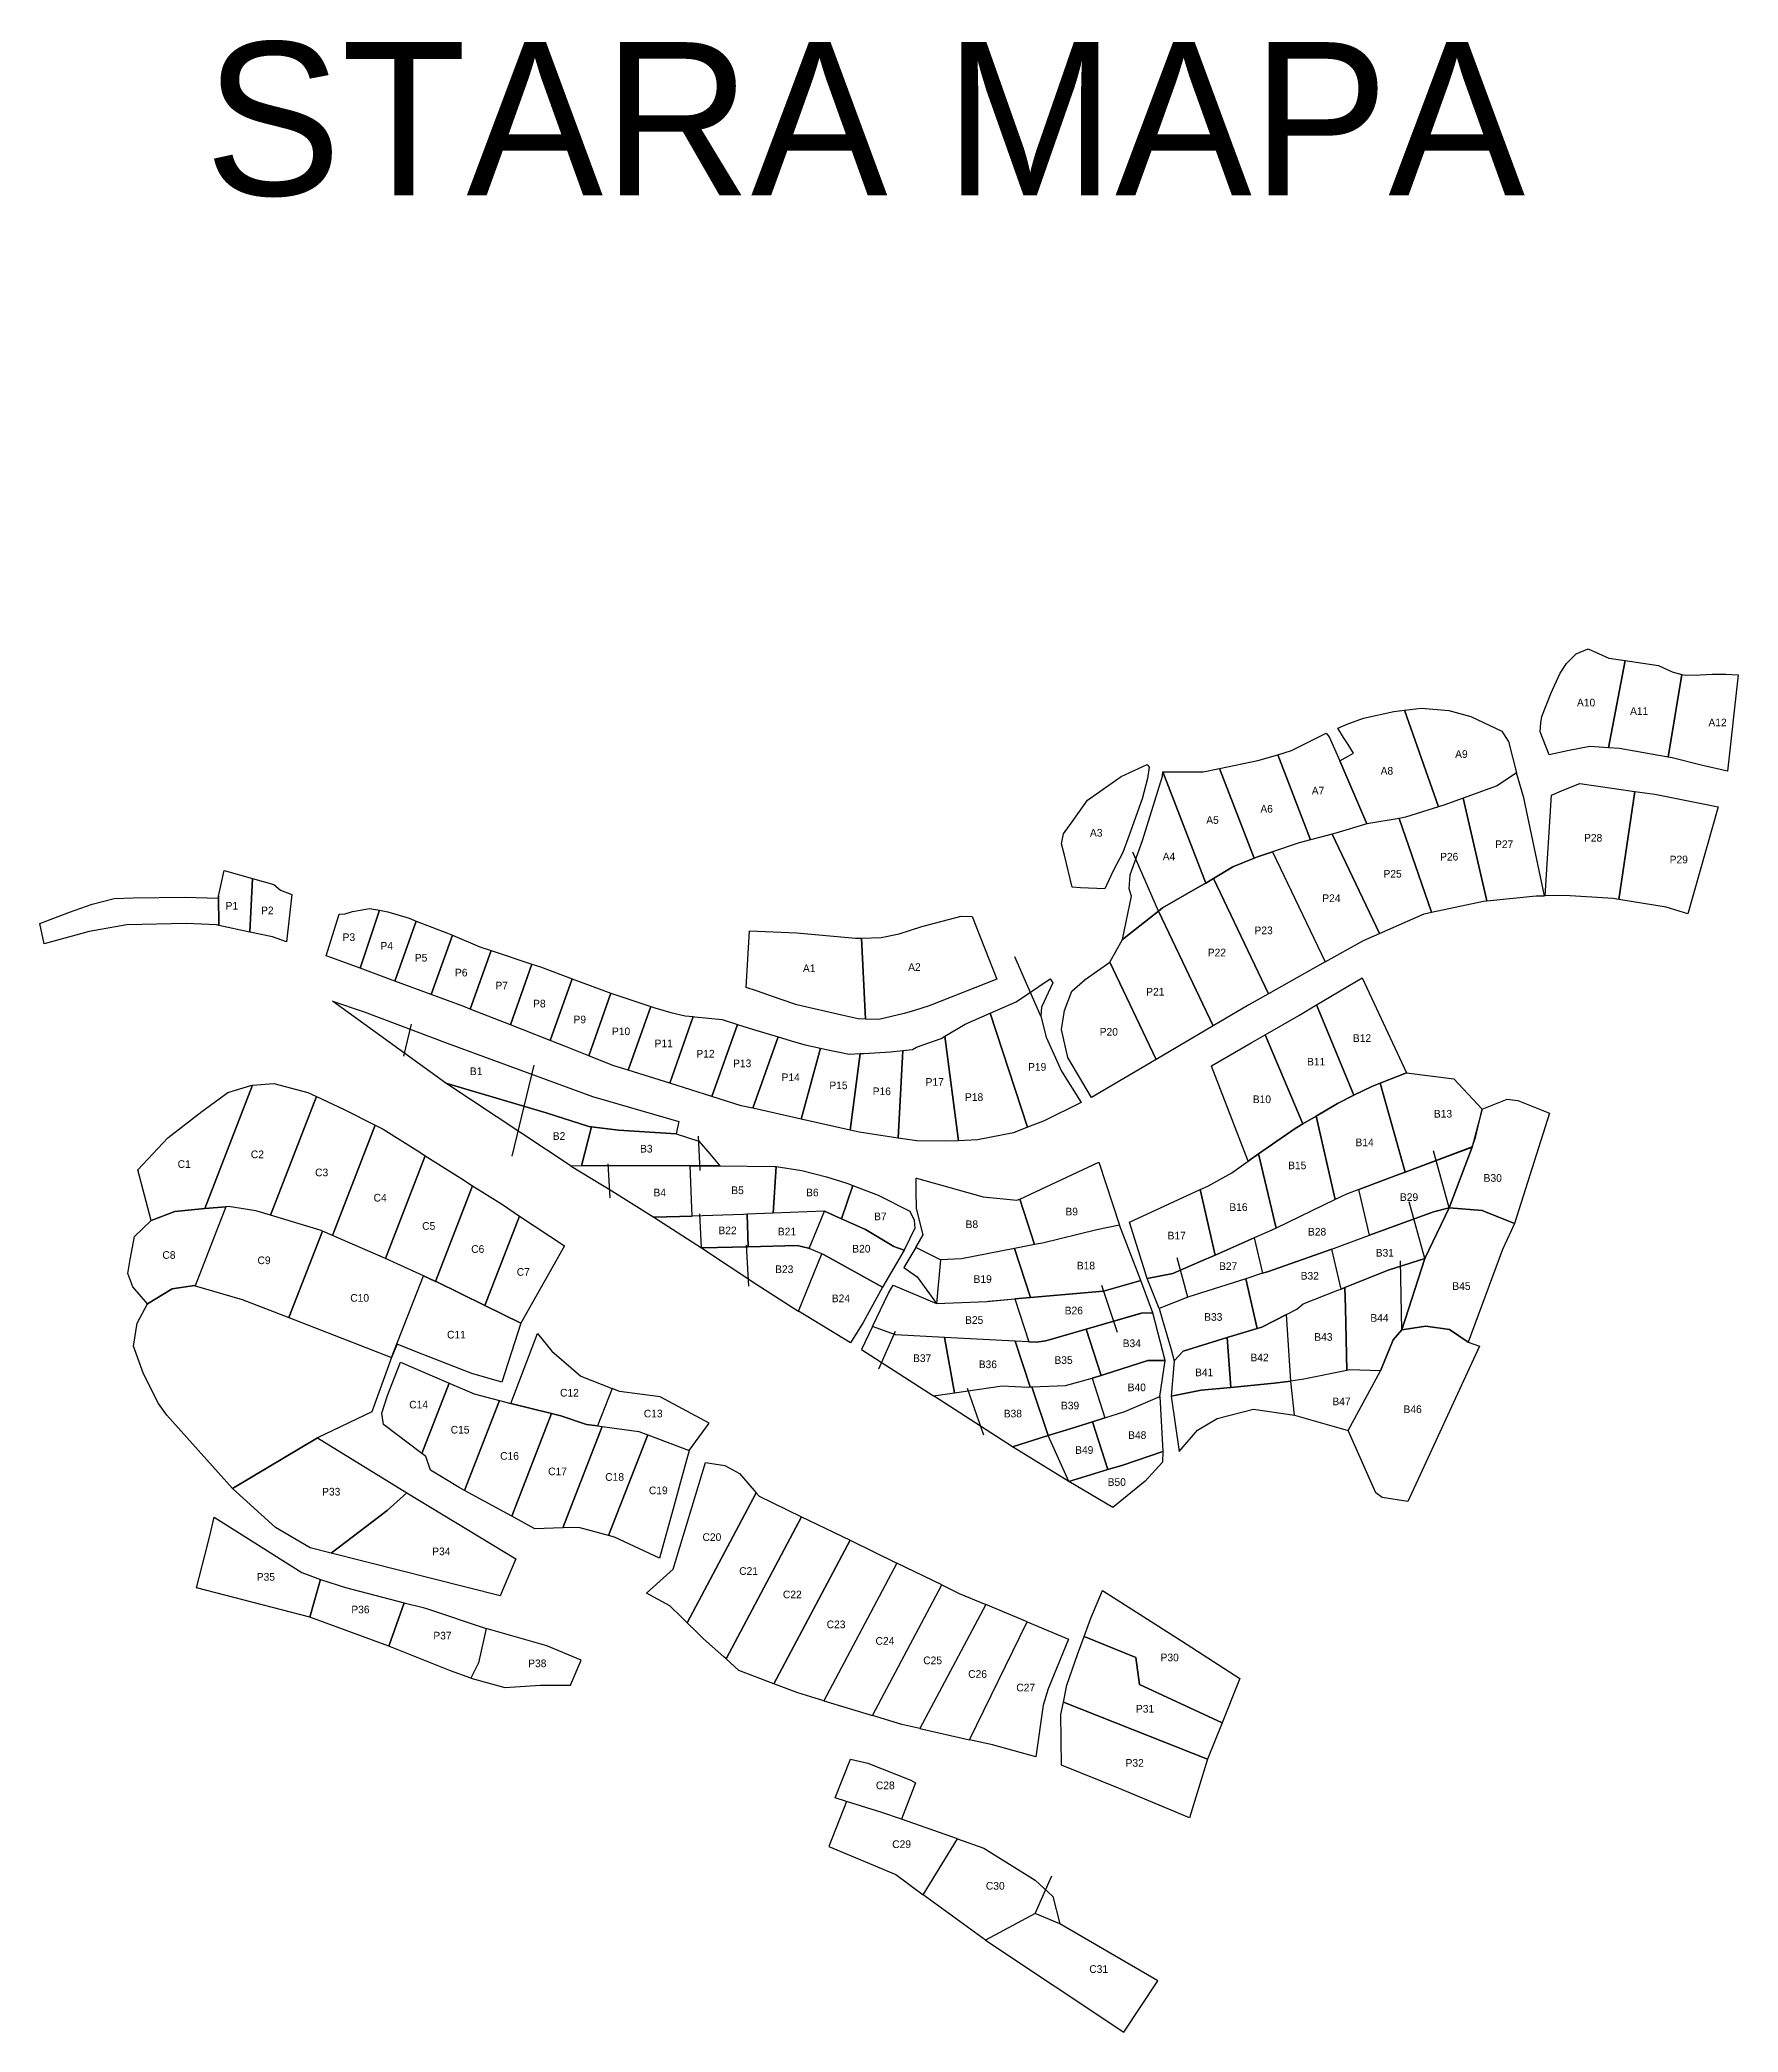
# Model space of a CAD drawing. Header units: inches. Extents: x 516719 to 517664, y 4780127 to 4780401.
# Drawn here: x 516719.1 to 516940.9, y 4780131 to 4780391.1 of the extents above; entities that cross this region are included whole.
import ezdxf

# ---------------------------------------------------------------- set-up
doc = ezdxf.new("R2010")
doc.units = ezdxf.units.IN
for name, color, linetype in [('iskoristivo', 5, 'Continuous'), ('PARCELA', 10, 'Continuous'), ('POVRŠINA', 7, 'Continuous'), ('TABLICA', 5, 'Continuous')]:
    doc.layers.add(name, color=color, linetype=linetype)

msp = doc.modelspace()

# ---------------------------------------------------------------- linework, layer by layer
at = {"layer": 'iskoristivo'}
for p, q in [((516865.2, 4780277.34), (516861.84, 4780285.06)), ((516849.82, 4780263.65), (516846.46, 4780271.37)), ((516766.66, 4780258.41), (516767.66, 4780262.6)), ((516780.82, 4780245.36), (516783.69, 4780257.23)), ((516805.36, 4780243.49), (516805.12, 4780247.95)), ((516903.14, 4780238.62), (516901.09, 4780246.03)), ((516793.59, 4780239.9), (516793.34, 4780244.36)), ((516805.55, 4780233.37), (516805.3, 4780237.83)), ((516899.97, 4780231.98), (516897.92, 4780239.39)), ((516811.72, 4780228.38), (516811.41, 4780233.72)), ((516836.74, 4780231.81), (516836.19, 4780226.11)), ((516869.03, 4780226.93), (516867.65, 4780232.06)), ((516896.97, 4780222.7), (516896.81, 4780231.68)), ((516857.76, 4780228.51), (516859.82, 4780222.37)), ((516828.68, 4780217.58), (516830.85, 4780222.51)), ((516842.37, 4780208.95), (516840.27, 4780215.04)), ((516882.94, 4780211.56), (516882.47, 4780216)), ((516853.48, 4780202.88), (516850.77, 4780208.87)), ((516849.11, 4780146.48), (516851.28, 4780151.41))]:
    msp.add_line(p, q, dxfattribs=at)
at = {"layer": 'PARCELA', "color": 255}
for points in [[(516863.73, 4780296.48), (516863.99, 4780296.13), (516863.76, 4780294.64), (516863.05, 4780292.02), (516861.37, 4780287.27), (516860.55, 4780284.98), (516859.27, 4780282.61), (516858.18, 4780280.24), (516855.01, 4780280.37), (516853.91, 4780280.47), (516852.91, 4780284.65), (516852.55, 4780286.11), (516852.81, 4780287.44), (516854.14, 4780289.32), (516855.93, 4780291.85), (516860.33, 4780294.9)], [(516772.16, 4780254.88), (516757.34, 4780265.58), (516761.48, 4780264.19), (516772.33, 4780260.11), (516791.3, 4780253.14), (516802.59, 4780249.9), (516802.2, 4780248.25), (516794.71, 4780248.76), (516791.17, 4780249.17), (516790.81, 4780249.21), (516785.23, 4780251.02)], [(516906.15, 4780246.57), (516906.6, 4780247.81), (516907.45, 4780251.51), (516910.71, 4780252.81), (516912.13, 4780252.64), (516916.26, 4780250.96), (516911.67, 4780236.56), (516907.46, 4780238.27), (516903.14, 4780238.62), (516906.13, 4780246.51)], [(516905.65, 4780221.09), (516903.19, 4780222.73), (516900.08, 4780223.16), (516896.97, 4780222.7), (516899.97, 4780231.98), (516903.14, 4780238.62), (516907.46, 4780238.27), (516911.67, 4780236.56), (516911.23, 4780235.6), (516910.13, 4780233.15)], [(516755.4, 4780208.58), (516744.28, 4780201.95), (516735.71, 4780211.52), (516734.63, 4780213.05), (516732.69, 4780216.93), (516731.36, 4780220.55), (516731.84, 4780223.57), (516733.19, 4780226.07), (516736.4, 4780228.05), (516739.33, 4780228.45), (516739.43, 4780228.42), (516745.54, 4780226.64), (516751.65, 4780224.27), (516765.06, 4780219.06), (516762.49, 4780211.99)], [(516905.65, 4780221.09), (516907.1, 4780220.56), (516897.75, 4780200.28), (516894.38, 4780200.8), (516893.56, 4780201.42), (516889.96, 4780209.55), (516894.19, 4780217.33), (516895.82, 4780221.39), (516896.97, 4780222.7), (516900.08, 4780223.16), (516903.19, 4780222.73)], [(516874.62, 4780215.16), (516870.76, 4780214.79), (516866.86, 4780214.03), (516867.88, 4780206.8), (516870.3, 4780209.57), (516872.84, 4780211.11), (516877.62, 4780212.31), (516882.94, 4780211.56), (516889.96, 4780209.55), (516894.19, 4780217.33), (516890.15, 4780217.45), (516889.78, 4780217.37), (516884.18, 4780216.23), (516882.47, 4780216), (516880.29, 4780215.7)], [(516755.4, 4780208.58), (516767.07, 4780201.38), (516764.48, 4780199.08), (516757.18, 4780193.51), (516754.44, 4780194.22), (516749.89, 4780196.88), (516744.28, 4780201.95)], [(516865.75, 4780206.8), (516865.74, 4780205.42), (516863.47, 4780202.92), (516859.24, 4780199.48), (516853.48, 4780202.88), (516858.6, 4780204.44), (516860.52, 4780205.03)], [(516767.07, 4780201.38), (516781.3, 4780192.8), (516779.24, 4780187.94), (516757.18, 4780193.51), (516764.48, 4780199.08)], [(516755.79, 4780190.08), (516755.64, 4780189.64), (516754.41, 4780185.17), (516739.61, 4780189.02), (516740.69, 4780193.23), (516741.34, 4780195.8), (516741.91, 4780198.22), (516753.34, 4780190.99)], [(516766.69, 4780187.03), (516764.69, 4780181.4), (516754.41, 4780185.17), (516755.79, 4780190.08), (516759.04, 4780189.04)], [(516855.47, 4780182.64), (516856.38, 4780185.02), (516857.87, 4780188.64), (516868.18, 4780182.09), (516875.81, 4780177.15), (516873.5, 4780171.37), (516862.72, 4780176.4), (516862.22, 4780179.92)], [(516766.69, 4780187.03), (516769.19, 4780186.42), (516769.75, 4780186.26), (516777.42, 4780183.68), (516776.41, 4780179.21), (516775.41, 4780177.2), (516772.74, 4780178.16), (516770.59, 4780179.05), (516764.69, 4780181.4)], [(516855.47, 4780182.64), (516862.22, 4780179.92), (516862.72, 4780176.4), (516873.5, 4780171.37), (516871.6, 4780166.63), (516861.81, 4780170.52), (516852.8, 4780174.09), (516853.22, 4780176.28), (516854.6, 4780180.31)], [(516852.8, 4780174.09), (516861.81, 4780170.52), (516871.6, 4780166.63), (516869.24, 4780158.96), (516859.99, 4780162.84), (516852.53, 4780165.83), (516852.43, 4780172.45)], [(516852.33, 4780145.14), (516849.11, 4780146.48), (516842.62, 4780142.98), (516860.67, 4780130.99), (516865.09, 4780137.7)]]:
    msp.add_lwpolyline(points, close=True, dxfattribs=at)
for points in [[(516923.96, 4780298.67, 0), (516921.51, 4780298.83, 0), (516918.58, 4780298.29, 0), (516916.19, 4780297.75, 0), (516915.03, 4780300.74, 0), (516915.11, 4780301.93, 0), (516915.26, 4780302.74, 0), (516916.47, 4780305.84, 0), (516917.63, 4780308.4, 0), (516918.47, 4780309.67, 0), (516919.71, 4780310.92, 0), (516921.28, 4780311.59, 0), (516923.98, 4780310.37, 0), (516926.13, 4780310.05, 0)], [(516933.54, 4780308.25, 0), (516931.73, 4780297.45, 0), (516925.38, 4780298.58, 0), (516923.96, 4780298.67, 0), (516926.13, 4780310.05, 0), (516927.56, 4780309.83, 0), (516930.47, 4780309.4, 0), (516932.27, 4780308.57, 0)], [(516933.54, 4780308.25, 0), (516933.99, 4780308.14, 0), (516935.9, 4780308.2, 0), (516937.49, 4780308.28, 0), (516939.28, 4780308.29, 0), (516940.88, 4780308.19, 0), (516939.49, 4780295.6, 0), (516936.03, 4780296.39, 0), (516932.28, 4780297.35, 0), (516931.73, 4780297.45, 0)], [(516892.38, 4780288.72, 0), (516888.86, 4780296.98, 0), (516890.65, 4780297.98, 0), (516889.96, 4780299.08, 0), (516889.37, 4780300.03, 0), (516888.63, 4780301.22, 0), (516889.81, 4780301.77, 0), (516891.96, 4780302.54, 0), (516895.91, 4780303.4, 0), (516897.31, 4780303.58, 0), (516901.76, 4780290.97, 0), (516897.44, 4780289.59, 0), (516896.64, 4780289.45, 0)], [(516911.96, 4780295.41, 0), (516909.4, 4780293.71, 0), (516904.99, 4780292.11, 0), (516902.46, 4780291.19, 0), (516901.76, 4780290.97, 0), (516897.31, 4780303.58, 0), (516899.52, 4780303.86, 0), (516903.12, 4780303.53, 0), (516905.99, 4780302.76, 0), (516910.02, 4780300.82, 0), (516910.46, 4780300.16, 0), (516910.9, 4780299.47, 0)], [(516880.78, 4780297.76, 0), (516882.58, 4780298.3, 0), (516887.08, 4780300.56, 0), (516887.46, 4780300.11, 0), (516888.86, 4780296.98, 0), (516892.38, 4780288.72, 0), (516888.34, 4780287.52, 0), (516887.88, 4780287.39, 0), (516885.06, 4780286.64, 0)], [(516873.17, 4780295.98, 0), (516878.18, 4780296.99, 0), (516880.78, 4780297.76, 0), (516885.06, 4780286.64, 0), (516883.58, 4780286.24, 0), (516880.1, 4780285.08, 0), (516878.12, 4780284.42, 0), (516877.68, 4780284.24, 0)], [(516860.51, 4780273.65, 0), (516861.66, 4780279.28, 0), (516861.36, 4780280.24, 0), (516861.51, 4780282.06, 0), (516863.09, 4780286.56, 0), (516865.71, 4780294.98, 0), (516865.75, 4780295.51, 0), (516865.75, 4780295.51, 0), (516871.37, 4780281.01, 0), (516870.65, 4780280.59, 0), (516865.74, 4780277.77, 0), (516865.2, 4780277.34, 0), (516862.76, 4780275.42, 0)], [(516873.17, 4780295.98, 0), (516877.68, 4780284.24, 0), (516874.91, 4780283.11, 0), (516872.37, 4780281.6, 0), (516871.37, 4780281.01, 0), (516865.75, 4780295.51, 0), (516871.03, 4780295.54, 0)], [(516911.96, 4780295.41, 0), (516909.4, 4780293.71, 0), (516904.99, 4780292.11, 0), (516908.05, 4780278.69, 0), (516914.51, 4780279.32, 0), (516915.61, 4780279.34, 0), (516912.89, 4780292.13, 0)], [(516927.41, 4780292.98, 0), (516925.28, 4780278.88, 0), (516924.55, 4780279, 0), (516918.27, 4780279.37, 0), (516915.67, 4780279.34, 0), (516916.51, 4780292.47, 0), (516918.14, 4780293.17, 0), (516920.2, 4780294.02, 0)], [(516927.41, 4780292.98, 0), (516929.99, 4780292.61, 0), (516938.26, 4780290.94, 0), (516934.3, 4780277, 0), (516931.46, 4780277.85, 0), (516925.28, 4780278.88, 0)], [(516904.99, 4780292.11, 0), (516902.46, 4780291.19, 0), (516901.76, 4780290.97, 0), (516897.44, 4780289.59, 0), (516896.64, 4780289.45, 0), (516900.82, 4780277.2, 0), (516907.65, 4780278.65, 0), (516908.05, 4780278.69, 0)], [(516885.06, 4780286.64, 0), (516883.58, 4780286.24, 0), (516880.1, 4780285.08, 0), (516886.96, 4780270.71, 0), (516891.95, 4780273.51, 0), (516894.06, 4780274.44, 0), (516887.88, 4780287.39, 0)], [(516892.38, 4780288.72, 0), (516888.34, 4780287.52, 0), (516887.88, 4780287.39, 0), (516894.06, 4780274.44, 0), (516899.88, 4780277, 0), (516900.82, 4780277.2, 0), (516896.64, 4780289.45, 0)], [(516879.56, 4780266.55, 0), (516872.37, 4780281.6, 0), (516874.91, 4780283.11, 0), (516877.68, 4780284.24, 0), (516878.12, 4780284.42, 0), (516880.1, 4780285.08, 0), (516886.96, 4780270.71, 0)], [(516742.51, 4780275.48, 0), (516742.46, 4780279.3, 0), (516743.2, 4780282.64, 0), (516746.92, 4780281.6, 0), (516746.57, 4780274.61, 0)], [(516752.06, 4780279.53, 0), (516751.36, 4780273.33, 0), (516749.51, 4780273.98, 0), (516746.57, 4780274.61, 0), (516746.92, 4780281.6, 0), (516749.7, 4780280.82, 0), (516750.55, 4780280.1, 0)], [(516879.56, 4780266.55, 0), (516877, 4780265.11, 0), (516872.34, 4780262.37, 0), (516865.2, 4780277.34, 0), (516865.74, 4780277.77, 0), (516870.65, 4780280.59, 0), (516871.37, 4780281.01, 0), (516872.37, 4780281.6, 0)], [(516742.51, 4780275.48, 0), (516742.22, 4780275.55, 0), (516738.29, 4780275.71, 0), (516730.5, 4780275.56, 0), (516725.6, 4780274.7, 0), (516719.69, 4780273.09, 0), (516719.14, 4780275.74, 0), (516723.03, 4780277.19, 0), (516725.97, 4780278.26, 0), (516728.86, 4780278.98, 0), (516731.33, 4780279.1, 0), (516738.09, 4780279.15, 0), (516742.4, 4780279.03, 0), (516742.46, 4780279.3, 0)], [(516758.21, 4780276.94, 0), (516759.01, 4780277.01, 0), (516759.95, 4780277.31, 0), (516760.95, 4780277.46, 0), (516762.18, 4780277.69, 0), (516763.49, 4780277.45, 0), (516760.96, 4780269.88, 0), (516757.25, 4780271.26, 0), (516756.51, 4780271.52, 0)], [(516760.96, 4780269.88, 0), (516763.49, 4780277.45, 0), (516764.57, 4780277.25, 0), (516767.35, 4780276.41, 0), (516768.29, 4780276.05, 0), (516765.51, 4780268.21, 0)], [(516860.51, 4780273.65, 0), (516862.76, 4780275.42, 0), (516865.2, 4780277.34, 0), (516872.34, 4780262.37, 0), (516864.9, 4780257.99, 0), (516858.85, 4780270.66, 0), (516858.85, 4780270.66, 0)], [(516773, 4780274.2, 0), (516770.25, 4780266.46, 0), (516765.51, 4780268.21, 0), (516768.29, 4780276.05, 0), (516772.38, 4780274.46, 0)], [(516778.05, 4780272.19, 0), (516775.34, 4780264.55, 0), (516774.51, 4780264.88, 0), (516770.25, 4780266.46, 0), (516773, 4780274.2, 0), (516776.57, 4780272.69, 0)], [(516811.34, 4780267.37, 0), (516811.79, 4780274.79, 0), (516817.98, 4780274.52, 0), (516825.62, 4780273.8, 0), (516826.41, 4780273.82, 0), (516826.96, 4780263.25, 0), (516825.97, 4780263.29, 0), (516824.03, 4780263.72, 0), (516817.97, 4780265.12, 0), (516815.81, 4780265.86, 0), (516812.7, 4780266.95, 0)], [(516826.41, 4780273.82, 0), (516828.99, 4780273.9, 0), (516831.32, 4780274.37, 0), (516834.29, 4780275.35, 0), (516839.43, 4780276.69, 0), (516840.86, 4780276.63, 0), (516844.08, 4780268.48, 0), (516835.24, 4780265, 0), (516833.32, 4780264.37, 0), (516831.97, 4780263.97, 0), (516828.7, 4780263.18, 0), (516826.96, 4780263.25, 0)], [(516780.57, 4780262.5, 0), (516776.31, 4780264.17, 0), (516775.34, 4780264.55, 0), (516778.05, 4780272.19, 0), (516783.38, 4780270.42, 0)], [(516785.79, 4780260.46, 0), (516780.57, 4780262.5, 0), (516783.38, 4780270.42, 0), (516784.49, 4780270.05, 0), (516788.65, 4780268.5, 0)], [(516864.9, 4780257.99, 0), (516856.47, 4780253.03, 0), (516853.38, 4780258.25, 0), (516852.55, 4780261.88, 0), (516852.94, 4780264.36, 0), (516853.89, 4780266.9, 0), (516855.62, 4780268.4, 0), (516858.85, 4780270.66, 0)], [(516785.79, 4780260.46, 0), (516788.65, 4780268.5, 0), (516793.7, 4780266.62, 0), (516790.81, 4780258.47, 0), (516787.79, 4780259.68, 0)], [(516790.81, 4780258.47, 0), (516793.7, 4780266.62, 0), (516793.83, 4780266.57, 0), (516798.9, 4780264.91, 0), (516795.94, 4780256.59, 0), (516793.96, 4780257.21, 0)], [(516843.24, 4780264.02, 0), (516846.6, 4780265.5, 0), (516851.05, 4780268.52, 0), (516851.4, 4780267.99, 0), (516849.94, 4780264.8, 0), (516849.82, 4780263.65, 0), (516850.52, 4780260.91, 0), (516852.54, 4780256.45, 0), (516855.09, 4780252.36, 0), (516850.19, 4780249.94, 0), (516848.1, 4780249.12, 0)], [(516897.58, 4780256.25, 0), (516894.16, 4780254.9, 0), (516893.05, 4780254.46, 0), (516890.71, 4780253.3, 0), (516885.82, 4780265.09, 0), (516891.8, 4780268.65, 0)], [(516801.38, 4780254.88, 0), (516795.94, 4780256.59, 0), (516798.9, 4780264.91, 0), (516799.44, 4780264.73, 0), (516801.51, 4780264.13, 0), (516803.41, 4780263.68, 0), (516804.46, 4780263.57, 0)], [(516843.24, 4780264.02, 0), (516848.1, 4780249.12, 0), (516846.25, 4780248.39, 0), (516841.56, 4780247.5, 0), (516839.09, 4780247.37, 0), (516837.32, 4780261.01, 0), (516839.96, 4780262.57, 0)], [(516879.12, 4780261.18, 0), (516883.53, 4780263.73, 0), (516885.82, 4780265.09, 0), (516890.71, 4780253.3, 0), (516888.59, 4780252.25, 0), (516885.77, 4780250.59, 0), (516884.05, 4780249.58, 0)], [(516806.88, 4780253.14, 0), (516801.38, 4780254.88, 0), (516804.46, 4780263.57, 0), (516804.65, 4780263.55, 0), (516808.23, 4780263.2, 0), (516810.21, 4780262.55, 0)], [(516806.88, 4780253.14, 0), (516810.21, 4780262.55, 0), (516812.31, 4780261.88, 0), (516815.53, 4780260.92, 0), (516812.23, 4780251.6, 0), (516810.69, 4780251.94, 0)], [(516879.12, 4780261.18, 0), (516884.05, 4780249.58, 0), (516883.02, 4780248.96, 0), (516878.27, 4780245.64, 0), (516876.9, 4780244.68, 0), (516872.12, 4780257.11, 0), (516872.13, 4780257.13, 0), (516877.3, 4780260.13, 0)], [(516812.23, 4780251.6, 0), (516815.53, 4780260.92, 0), (516817.69, 4780260.28, 0), (516819.08, 4780259.87, 0), (516821.07, 4780259.45, 0), (516818.55, 4780250.17, 0)], [(516821.07, 4780259.45, 0), (516821.64, 4780259.33, 0), (516824.8, 4780258.66, 0), (516826.24, 4780258.74, 0), (516824.95, 4780248.73, 0), (516818.55, 4780250.17, 0)], [(516831.21, 4780247.71, 0), (516826.13, 4780248.47, 0), (516824.95, 4780248.73, 0), (516826.24, 4780258.74, 0), (516826.72, 4780258.77, 0), (516830.21, 4780258.98, 0), (516831.81, 4780259.15, 0)], [(516839.09, 4780247.37, 0), (516837.5, 4780247.3, 0), (516833.66, 4780247.35, 0), (516831.21, 4780247.71, 0), (516831.81, 4780259.15, 0), (516833.09, 4780259.29, 0), (516833.59, 4780259.59, 0), (516836.8, 4780260.7, 0), (516837.32, 4780261.01, 0)], [(516906.15, 4780246.57, 0), (516897.39, 4780243.28, 0), (516894.16, 4780254.9, 0), (516897.58, 4780256.25, 0), (516903.75, 4780255.46, 0), (516907.45, 4780251.51, 0)], [(516746.92, 4780254.61, 0), (516740.66, 4780238.5, 0), (516736.78, 4780238.14, 0), (516733.69, 4780236.95, 0), (516731.92, 4780243.56, 0), (516735.86, 4780247.75, 0), (516740.29, 4780251.19, 0), (516743.68, 4780253.66, 0), (516746.68, 4780254.59, 0)], [(516746.92, 4780254.61, 0), (516749.7, 4780254.85, 0), (516754.13, 4780253.66, 0), (516755.27, 4780253.13, 0), (516749.26, 4780237.63, 0), (516747.33, 4780238.22, 0), (516743.77, 4780238.78, 0), (516743.44, 4780238.75, 0), (516740.66, 4780238.5, 0)], [(516788.49, 4780244.05, 0), (516772.16, 4780254.88, 0), (516785.23, 4780251.02, 0), (516790.81, 4780249.21, 0), (516791.17, 4780249.17, 0), (516789.88, 4780244.08, 0)], [(516888.28, 4780239.71, 0), (516885.77, 4780250.59, 0), (516888.59, 4780252.25, 0), (516890.71, 4780253.3, 0), (516893.05, 4780254.46, 0), (516894.16, 4780254.9, 0), (516897.39, 4780243.28, 0), (516896.31, 4780242.88, 0), (516894.71, 4780242.28, 0), (516891.37, 4780241.02, 0), (516889.73, 4780240.41, 0)], [(516756.04, 4780235.55, 0), (516755.86, 4780235.63, 0), (516749.26, 4780237.63, 0), (516755.27, 4780253.13, 0), (516758.89, 4780251.46, 0), (516762.93, 4780249.4, 0), (516757.33, 4780234.98, 0)], [(516764.26, 4780231.98, 0), (516757.33, 4780234.98, 0), (516762.93, 4780249.4, 0), (516763.97, 4780248.87, 0), (516768.75, 4780245.86, 0), (516769.47, 4780245.4, 0)], [(516802.2, 4780248.25, 0), (516805.18, 4780247.33, 0), (516806.63, 4780245.64, 0), (516807.93, 4780244.11, 0), (516804.07, 4780244.11, 0), (516791.7, 4780244.11, 0), (516789.88, 4780244.08, 0), (516791.17, 4780249.17, 0), (516794.71, 4780248.76, 0)], [(516880.55, 4780235.96, 0), (516878.27, 4780245.64, 0), (516883.02, 4780248.96, 0), (516884.05, 4780249.58, 0), (516885.77, 4780250.59, 0), (516888.28, 4780239.71, 0)], [(516880.55, 4780235.96, 0), (516879.59, 4780235.5, 0), (516877.69, 4780234.67, 0), (516872.61, 4780232.44, 0), (516870.63, 4780240.99, 0), (516871.63, 4780241.45, 0), (516874.76, 4780243.18, 0), (516876.9, 4780244.68, 0), (516878.27, 4780245.64, 0)], [(516897.39, 4780243.28, 0), (516906.13, 4780246.51, 0), (516903.14, 4780238.62, 0), (516901.11, 4780238.07, 0), (516892.76, 4780235.02, 0), (516891.37, 4780241.02, 0), (516896.31, 4780242.88, 0)], [(516764.26, 4780231.98, 0), (516769.47, 4780245.4, 0), (516774.12, 4780242.47, 0), (516775.65, 4780241.5, 0), (516770.8, 4780229.01, 0), (516770.64, 4780229.09, 0), (516769.23, 4780229.73, 0), (516765.8, 4780231.31, 0)], [(516788.49, 4780244.05, 0), (516793.82, 4780240.84, 0), (516799.29, 4780237.38, 0), (516804.31, 4780237.54, 0), (516804.07, 4780244.11, 0), (516791.7, 4780244.11, 0), (516789.88, 4780244.08, 0)], [(516814.87, 4780237.9, 0), (516811.49, 4780237.76, 0), (516811.02, 4780237.74, 0), (516804.31, 4780237.54, 0), (516804.07, 4780244.11, 0), (516807.93, 4780244.11, 0), (516815.1, 4780244.02, 0), (516815.28, 4780243.99, 0)], [(516821.58, 4780238.18, 0), (516821.56, 4780238.19, 0), (516814.87, 4780237.9, 0), (516815.28, 4780243.99, 0), (516818.61, 4780243.47, 0), (516821.83, 4780242.66, 0), (516824.51, 4780241.82, 0), (516825.27, 4780241.53, 0), (516823.79, 4780237.19, 0)], [(516860.11, 4780236.35, 0), (516857.15, 4780235.75, 0), (516850.06, 4780234.01, 0), (516849.02, 4780233.81, 0), (516847.08, 4780239.76, 0), (516857.42, 4780244.58, 0)], [(516770.88, 4780228.97, 0), (516770.8, 4780229.01, 0), (516775.65, 4780241.5, 0), (516779.53, 4780239.04, 0), (516781.78, 4780237.54, 0), (516777.24, 4780225.85, 0)], [(516825.27, 4780241.53, 0), (516828.58, 4780240.27, 0), (516832.71, 4780238.17, 0), (516833.31, 4780236.99, 0), (516833.4, 4780235.94, 0), (516832.01, 4780233.08, 0), (516830.62, 4780233.58, 0), (516826.93, 4780235.78, 0), (516823.79, 4780237.19, 0)], [(516846.41, 4780233.3, 0), (516839.47, 4780231.95, 0), (516836.74, 4780231.81, 0), (516833.52, 4780233.44, 0), (516834.49, 4780235.07, 0), (516833.59, 4780238.53, 0), (516833.57, 4780240.81, 0), (516833.56, 4780242.46, 0), (516833.6, 4780242.46, 0), (516842.29, 4780240.04, 0), (516846.72, 4780239.59, 0), (516847.08, 4780239.76, 0), (516849.02, 4780233.81, 0)], [(516872.61, 4780232.44, 0), (516870.55, 4780231.54, 0), (516867.06, 4780230.05, 0), (516863.73, 4780229.39, 0), (516861.41, 4780236.73, 0), (516870.63, 4780240.99, 0)], [(516880.55, 4780235.96, 0), (516879.59, 4780235.5, 0), (516877.69, 4780234.67, 0), (516878.76, 4780230.06, 0), (516879.44, 4780230.27, 0), (516887.82, 4780233.23, 0), (516889.59, 4780233.86, 0), (516892.76, 4780235.02, 0), (516891.37, 4780241.02, 0), (516889.73, 4780240.41, 0), (516888.28, 4780239.71, 0)], [(516733.19, 4780226.07, 0), (516731.3, 4780228.28, 0), (516730.63, 4780230.04, 0), (516730.93, 4780231.88, 0), (516731.49, 4780234.87, 0), (516733.69, 4780236.95, 0), (516736.78, 4780238.14, 0), (516740.66, 4780238.5, 0), (516743.44, 4780238.75, 0), (516739.43, 4780228.42, 0), (516739.33, 4780228.45, 0), (516736.4, 4780228.05, 0)], [(516756.04, 4780235.55, 0), (516755.86, 4780235.63, 0), (516749.26, 4780237.63, 0), (516747.33, 4780238.22, 0), (516743.77, 4780238.78, 0), (516743.44, 4780238.75, 0), (516739.43, 4780228.42, 0), (516745.54, 4780226.64, 0), (516751.65, 4780224.27, 0)], [(516799.29, 4780237.38, 0), (516805.55, 4780233.37, 0), (516811.62, 4780233.53, 0), (516811.49, 4780237.76, 0), (516811.02, 4780237.74, 0), (516804.31, 4780237.54, 0)], [(516821.58, 4780238.18, 0), (516821.56, 4780238.19, 0), (516814.87, 4780237.9, 0), (516811.49, 4780237.76, 0), (516811.62, 4780233.53, 0), (516818.04, 4780233.7, 0), (516819.5, 4780233.36, 0), (516819.6, 4780233.32, 0)], [(516829.14, 4780228.24, 0), (516821.45, 4780232.5, 0), (516821.22, 4780232.6, 0), (516819.6, 4780233.32, 0), (516821.58, 4780238.18, 0), (516823.79, 4780237.19, 0), (516826.93, 4780235.78, 0), (516830.62, 4780233.58, 0), (516832.01, 4780233.08, 0)], [(516899.97, 4780231.98, 0), (516895.18, 4780230.48, 0), (516889.54, 4780228.21, 0), (516889.03, 4780228.01, 0), (516887.82, 4780233.23, 0), (516889.59, 4780233.86, 0), (516892.76, 4780235.02, 0), (516901.11, 4780238.07, 0), (516903.14, 4780238.62, 0)], [(516764.26, 4780231.98, 0), (516757.33, 4780234.98, 0), (516756.04, 4780235.55, 0), (516751.65, 4780224.27, 0), (516765.06, 4780219.06, 0), (516765.06, 4780219.06, 0), (516769.23, 4780229.73, 0), (516765.8, 4780231.31, 0)], [(516781.96, 4780223.53, 0), (516777.24, 4780225.85, 0), (516781.78, 4780237.54, 0), (516787.62, 4780233.65, 0)], [(516846.41, 4780233.3, 0), (516848.49, 4780226.9, 0), (516858, 4780227.75, 0), (516862.9, 4780229.14, 0), (516860.12, 4780236.35, 0), (516860.11, 4780236.35, 0), (516857.15, 4780235.75, 0), (516850.06, 4780234.01, 0), (516849.02, 4780233.81, 0)], [(516818.18, 4780225.12, 0), (516821.22, 4780232.6, 0), (516819.6, 4780233.32, 0), (516819.5, 4780233.36, 0), (516818.04, 4780233.7, 0), (516811.62, 4780233.53, 0), (516805.55, 4780233.37, 0), (516812.62, 4780228.68, 0), (516818.11, 4780225.16, 0)], [(516829.14, 4780228.24, 0), (516829.15, 4780228.23, 0), (516826.62, 4780223.63, 0), (516824.99, 4780221, 0), (516818.18, 4780225.12, 0), (516821.22, 4780232.6, 0), (516821.45, 4780232.5, 0), (516829.14, 4780228.24, 0)], [(516846.41, 4780233.3, 0), (516839.47, 4780231.95, 0), (516836.74, 4780231.81, 0), (516833.52, 4780233.44, 0), (516831.95, 4780230.83, 0), (516833.67, 4780229.6, 0), (516836.19, 4780226.11, 0), (516842.8, 4780226.4, 0), (516846.44, 4780226.72, 0), (516848.49, 4780226.9, 0)], [(516876.59, 4780229.36, 0), (516869.03, 4780226.93, 0), (516865.28, 4780225.47, 0), (516863.73, 4780229.39, 0), (516867.06, 4780230.05, 0), (516870.55, 4780231.54, 0), (516872.61, 4780232.44, 0), (516877.69, 4780234.67, 0), (516878.76, 4780230.06, 0)], [(516876.59, 4780229.36, 0), (516878.1, 4780222.86, 0), (516878.71, 4780223.04, 0), (516881.89, 4780224.68, 0), (516883.27, 4780225.38, 0), (516884.1, 4780226.07, 0), (516888.63, 4780227.85, 0), (516889.03, 4780228.01, 0), (516887.82, 4780233.23, 0), (516879.44, 4780230.27, 0), (516878.76, 4780230.06, 0)], [(516896.97, 4780222.7, 0), (516895.82, 4780221.39, 0), (516894.19, 4780217.33, 0), (516890.15, 4780217.45, 0), (516889.78, 4780217.37, 0), (516889.6, 4780225.56, 0), (516889.54, 4780228.21, 0), (516895.18, 4780230.48, 0), (516899.97, 4780231.98, 0)], [(516770.88, 4780228.97, 0), (516777.24, 4780225.85, 0), (516781.96, 4780223.53, 0), (516779.45, 4780215.86, 0), (516775.53, 4780216.97, 0), (516768.29, 4780219.82, 0), (516765.81, 4780220.82, 0), (516765.06, 4780219.06, 0), (516769.23, 4780229.73, 0), (516770.8, 4780229, 0)], [(516842.8, 4780226.4, 0), (516843.02, 4780226.41, 0), (516846.44, 4780226.71, 0), (516848.26, 4780221.12, 0), (516846.47, 4780221.21, 0), (516837.27, 4780221.68, 0), (516830.88, 4780222.01, 0), (516827.84, 4780223.1, 0), (516829.94, 4780227.48, 0), (516830.56, 4780228.52, 0), (516836.19, 4780226.11, 0)], [(516846.44, 4780226.71, 0), (516848.26, 4780221.12, 0), (516849.25, 4780221.07, 0), (516850.5, 4780221.24, 0), (516855.74, 4780222.77, 0), (516862.84, 4780224.83, 0), (516862.92, 4780224.84, 0), (516864.44, 4780224.91, 0), (516862.9, 4780229.14, 0), (516858, 4780227.75, 0), (516848.5, 4780226.9, 0)], [(516876.59, 4780229.36, 0), (516869.03, 4780226.93, 0), (516865.28, 4780225.47, 0), (516865.74, 4780223.93, 0), (516866.84, 4780220.1, 0), (516867.25, 4780218.65, 0), (516868.41, 4780219.9, 0), (516874.17, 4780221.66, 0), (516878.1, 4780222.86, 0)], [(516889.54, 4780228.21, 0), (516889.6, 4780225.56, 0), (516889.78, 4780217.37, 0), (516884.18, 4780216.23, 0), (516882.47, 4780216, 0), (516881.89, 4780224.68, 0), (516883.27, 4780225.38, 0), (516884.1, 4780226.07, 0), (516888.63, 4780227.85, 0), (516889.03, 4780228.01, 0)], [(516866.06, 4780218.69, 0), (516864.44, 4780224.91, 0), (516862.92, 4780224.84, 0), (516855.74, 4780222.76, 0), (516857.71, 4780216.71, 0), (516858.12, 4780216.83, 0), (516863.8, 4780218.68, 0)], [(516793.86, 4780215.01, 0), (516791.96, 4780210.13, 0), (516790.5, 4780210.33, 0), (516787.15, 4780211.46, 0), (516785.96, 4780211.75, 0), (516780.64, 4780213.06, 0), (516784.12, 4780222.19, 0), (516785.97, 4780219.89, 0), (516789.76, 4780216.65, 0)], [(516827.84, 4780223.1, 0), (516826.41, 4780220.13, 0), (516835.82, 4780214.07, 0), (516838.56, 4780214.47, 0), (516837.27, 4780221.68, 0), (516830.88, 4780222.01, 0)], [(516856.52, 4780216.39, 0), (516857.71, 4780216.71, 0), (516855.74, 4780222.76, 0), (516850.5, 4780221.24, 0), (516849.25, 4780221.07, 0), (516848.26, 4780221.12, 0), (516846.47, 4780221.21, 0), (516848.43, 4780215.22, 0), (516848.66, 4780215.23, 0), (516853.04, 4780215.43, 0)], [(516878.1, 4780222.86, 0), (516874.17, 4780221.66, 0), (516874.62, 4780215.16, 0), (516880.29, 4780215.7, 0), (516882.47, 4780216, 0), (516881.89, 4780224.68, 0), (516878.71, 4780223.04, 0)], [(516848.43, 4780215.22, 0), (516846.47, 4780221.21, 0), (516837.27, 4780221.68, 0), (516838.56, 4780214.47, 0), (516844.77, 4780215.37, 0), (516848.18, 4780215.21, 0)], [(516867.25, 4780218.65, 0), (516866.86, 4780214.03, 0), (516870.76, 4780214.79, 0), (516874.62, 4780215.16, 0), (516874.17, 4780221.66, 0), (516868.41, 4780219.9, 0)], [(516769.01, 4780206.53, 0), (516764.03, 4780210.33, 0), (516763.78, 4780211.79, 0), (516764.55, 4780214.11, 0), (516766.22, 4780218.45, 0), (516772.59, 4780215.73, 0)], [(516865.38, 4780213.96, 0), (516866.06, 4780218.69, 0), (516863.8, 4780218.68, 0), (516858.12, 4780216.83, 0), (516857.71, 4780216.71, 0), (516856.52, 4780216.39, 0), (516858.21, 4780211.21, 0), (516860.8, 4780212.03, 0)], [(516774.6, 4780201.71, 0), (516773.89, 4780202.1, 0), (516770.15, 4780204.37, 0), (516769.54, 4780206.13, 0), (516769.01, 4780206.53, 0), (516772.59, 4780215.73, 0), (516775.86, 4780214.33, 0), (516779.17, 4780213.45, 0)], [(516792.56, 4780210.05, 0), (516797.35, 4780209.4, 0), (516798.5, 4780208.97, 0), (516803.93, 4780206.93, 0), (516806.51, 4780210.48, 0), (516800.13, 4780213.94, 0), (516794.83, 4780214.62, 0), (516793.86, 4780215.01, 0), (516791.96, 4780210.13, 0)], [(516848.66, 4780215.23, 0), (516850.77, 4780208.87, 0), (516846.13, 4780207.42, 0), (516835.82, 4780214.07, 0), (516838.56, 4780214.47, 0), (516844.77, 4780215.37, 0), (516848.18, 4780215.21, 0), (516848.43, 4780215.22, 0)], [(516856.52, 4780216.39, 0), (516858.21, 4780211.21, 0), (516856.56, 4780210.69, 0), (516853.66, 4780209.76, 0), (516850.77, 4780208.87, 0), (516848.66, 4780215.23, 0), (516853.04, 4780215.43, 0)], [(516774.6, 4780201.71, 0), (516779.17, 4780213.45, 0), (516780.64, 4780213.06, 0), (516785.96, 4780211.75, 0), (516780.75, 4780198.35, 0)], [(516792.56, 4780210.05, 0), (516787.42, 4780196.81, 0), (516783.75, 4780196.71, 0), (516780.75, 4780198.35, 0), (516785.96, 4780211.75, 0), (516787.15, 4780211.46, 0), (516790.5, 4780210.33, 0), (516791.96, 4780210.13, 0)], [(516865.38, 4780213.96, 0), (516865.75, 4780206.8, 0), (516860.52, 4780205.03, 0), (516858.6, 4780204.44, 0), (516856.56, 4780210.69, 0), (516858.21, 4780211.21, 0), (516860.8, 4780212.03, 0)], [(516792.56, 4780210.05, 0), (516797.35, 4780209.4, 0), (516798.5, 4780208.97, 0), (516793.39, 4780195.83, 0), (516789.5, 4780196.87, 0), (516787.42, 4780196.81, 0)], [(516858.6, 4780204.44, 0), (516853.48, 4780202.88, 0), (516846.13, 4780207.42, 0), (516850.77, 4780208.87, 0), (516853.66, 4780209.76, 0), (516856.56, 4780210.69, 0)], [(516803.93, 4780206.93, 0), (516802.89, 4780203.15, 0), (516801.96, 4780199.78, 0), (516800.06, 4780192.87, 0), (516794.18, 4780195.63, 0), (516793.39, 4780195.83, 0), (516798.5, 4780208.97, 0)], [(516812.67, 4780201.42, 0), (516803.65, 4780184.44, 0), (516802.91, 4780185.16, 0), (516801.4, 4780186.64, 0), (516798.33, 4780188.29, 0), (516801.84, 4780191.42, 0), (516806.06, 4780205.35, 0), (516808.59, 4780204.95, 0), (516810.47, 4780203.91, 0)], [(516808.74, 4780179.72, 0), (516808.44, 4780179.99, 0), (516805.81, 4780182.33, 0), (516804.69, 4780183.43, 0), (516803.84, 4780184.26, 0), (516803.65, 4780184.44, 0), (516812.67, 4780201.42, 0), (516813.07, 4780200.97, 0), (516818.59, 4780198.28, 0)], [(516808.74, 4780179.72, 0), (516818.59, 4780198.28, 0), (516824.93, 4780195.2, 0), (516814.98, 4780176.47, 0), (516810.42, 4780178.22, 0)], [(516831.04, 4780192.23, 0), (516821.49, 4780174.25, 0), (516818.09, 4780175.28, 0), (516814.98, 4780176.47, 0), (516824.93, 4780195.2, 0)], [(516831.04, 4780192.23, 0), (516821.49, 4780174.25, 0), (516827.85, 4780172.32, 0), (516836.91, 4780189.38, 0)], [(516842.65, 4780186.82, 0), (516834.05, 4780170.63, 0), (516831.68, 4780171.16, 0), (516827.85, 4780172.32, 0), (516836.91, 4780189.38, 0), (516839.18, 4780188.27, 0)], [(516842.65, 4780186.82, 0), (516834.05, 4780170.63, 0), (516840.53, 4780169.17, 0), (516848.06, 4780184.54, 0)], [(516777.42, 4780183.68, 0), (516776.41, 4780179.21, 0), (516775.41, 4780177.2, 0), (516779.86, 4780176, 0), (516784.5, 4780176.3, 0), (516788.42, 4780176.27, 0), (516789.82, 4780179.55, 0), (516785.33, 4780181.44, 0)], [(516840.53, 4780169.17, 0), (516848.06, 4780184.54, 0), (516853.44, 4780182.28, 0), (516850.79, 4780175.81, 0), (516850.15, 4780173.67, 0), (516849.2, 4780166.93, 0), (516843.52, 4780168.5, 0)], [(516824.47, 4780161.12, 0), (516823, 4780161.58, 0), (516824.99, 4780166.64, 0), (516827.24, 4780166.12, 0), (516832.87, 4780163.9, 0), (516833.47, 4780163.54, 0), (516831.62, 4780158.78, 0), (516829.09, 4780159.66, 0)], [(516824.47, 4780161.12, 0), (516822.16, 4780155.24, 0), (516830.9, 4780151.56, 0), (516834.48, 4780148.94, 0), (516838.95, 4780156.22, 0), (516831.62, 4780158.78, 0), (516829.09, 4780159.66, 0)], [(516834.48, 4780148.94, 0), (516838.95, 4780156.22, 0), (516842.4, 4780155.02, 0), (516849.08, 4780150.83, 0), (516851.4, 4780148.72, 0), (516852.33, 4780145.14, 0), (516849.11, 4780146.48, 0), (516842.62, 4780142.98, 0)]]:
    msp.add_polyline3d(points, close=True, dxfattribs=at)

# ---------------------------------------------------------------- texts
at = {"layer": 'POVRŠINA'}
for s, p in [('A10', (516919.84, 4780304.07)), ('A11', (516926.77, 4780302.96)), ('A12', (516937, 4780301.47)), ('A9', (516903.93, 4780297.35)), ('A8', (516894.2, 4780295.16)), ('A7', (516885.21, 4780292.57)), ('A6', (516878.5, 4780290.2)), ('A3', (516856.25, 4780287.07)), ('A5', (516871.43, 4780288.74)), ('P28', (516920.76, 4780286.42)), ('A4', (516865.75, 4780283.98)), ('P26', (516901.96, 4780283.95)), ('P27', (516909.14, 4780285.58)), ('P29', (516931.94, 4780283.58)), ('P25', (516894.57, 4780281.72)), ('P24', (516886.58, 4780278.53)), ('P1', (516743.39, 4780277.54)), ('P2', (516748.02, 4780276.94)), ('P3', (516758.67, 4780273.44)), ('P23', (516877.73, 4780274.33)), ('P4', (516763.61, 4780272.31)), ('P5', (516768.1, 4780270.76)), ('P22', (516871.63, 4780271.44)), ('P6', (516773.34, 4780268.82)), ('A1', (516818.77, 4780269.38)), ('A2', (516832.51, 4780269.54)), ('P7', (516778.62, 4780267.13)), ('P21', (516863.59, 4780266.32)), ('P8', (516783.54, 4780264.77)), ('P9', (516788.82, 4780262.7)), ('P10', (516793.84, 4780261.15)), ('P20', (516857.52, 4780261.09)), ('B12', (516890.58, 4780260.26)), ('P11', (516799.4, 4780259.57)), ('P12', (516804.86, 4780258.23)), ('B1', (516775.29, 4780255.94)), ('P13', (516809.65, 4780256.97)), ('P14', (516815.98, 4780255.15)), ('P19', (516848.17, 4780256.51)), ('B11', (516884.59, 4780257.19)), ('P15', (516822.22, 4780254.1)), ('P16', (516827.88, 4780253.32)), ('P17', (516834.79, 4780254.54)), ('P18', (516839.93, 4780252.57)), ('B10', (516877.51, 4780252.28)), ('B13', (516901.15, 4780250.39)), ('B2', (516786.11, 4780247.48)), ('C2', (516746.69, 4780245.09)), ('B3', (516797.5, 4780245.83)), ('B14', (516890.92, 4780246.65)), ('C1', (516737.13, 4780243.82)), ('C3', (516755.08, 4780242.73)), ('B15', (516882.12, 4780243.65)), ('B30', (516907.65, 4780242.01)), ('C4', (516762.72, 4780239.43)), ('B4', (516799.26, 4780240.1)), ('B5', (516809.42, 4780240.4)), ('B6', (516819.19, 4780240.11)), ('B29', (516896.72, 4780239.51)), ('B7', (516828.06, 4780236.99)), ('B9', (516853.05, 4780237.62)), ('B16', (516874.45, 4780238.2)), ('C5', (516769.06, 4780235.74)), ('B22', (516807.74, 4780235.16)), ('B21', (516815.5, 4780235.01)), ('B8', (516840.01, 4780235.96)), ('B17', (516866.39, 4780234.49)), ('B28', (516884.71, 4780234.99)), ('C8', (516735.14, 4780231.95)), ('C6', (516775.46, 4780232.73)), ('B20', (516825.21, 4780232.77)), ('B31', (516893.56, 4780232.24)), ('C9', (516747.56, 4780231.26)), ('C7', (516781.41, 4780229.74)), ('B23', (516815.14, 4780230.09)), ('B18', (516854.53, 4780230.57)), ('B27', (516873.1, 4780230.5)), ('B32', (516883.76, 4780229.24)), ('C10', (516759.67, 4780226.35)), ('B19', (516841.05, 4780228.81)), ('B45', (516903.56, 4780227.89)), ('B24', (516822.54, 4780226.29)), ('B26', (516852.95, 4780224.7)), ('B33', (516871.16, 4780223.86)), ('B44', (516892.86, 4780223.74)), ('C11', (516772.3, 4780221.55)), ('B25', (516839.94, 4780223.46)), ('B43', (516885.54, 4780221.25)), ('B34', (516860.52, 4780220.42)), ('B42', (516877.2, 4780218.57)), ('B37', (516833.15, 4780218.48)), ('B36', (516841.73, 4780217.68)), ('B35', (516851.61, 4780218.23)), ('B41', (516869.97, 4780216.63)), ('C12', (516787.06, 4780213.97)), ('B40', (516861.17, 4780214.67)), ('C14', (516767.37, 4780212.42)), ('C13', (516798, 4780211.25)), ('B38', (516844.99, 4780211.25)), ('B39', (516852.46, 4780212.3)), ('B47', (516887.9, 4780212.83)), ('B46', (516897.19, 4780211.82)), ('C15', (516772.78, 4780209.14)), ('B48', (516861.23, 4780208.44)), ('C16', (516779.24, 4780205.72)), ('B49', (516854.31, 4780206.49)), ('C17', (516785.51, 4780203.7)), ('C18', (516792.96, 4780202.97)), ('P33', (516755.99, 4780201.05)), ('C19', (516798.66, 4780201.22)), ('B50', (516858.56, 4780202.31)), ('C20', (516805.66, 4780195.12)), ('P34', (516770.37, 4780193.26)), ('P35', (516747.46, 4780189.93)), ('C21', (516810.45, 4780190.69)), ('C22', (516816.16, 4780187.63)), ('P36', (516759.81, 4780185.67)), ('P37', (516770.52, 4780182.26)), ('C23', (516821.87, 4780183.73)), ('C24', (516828.25, 4780181.57)), ('P38', (516782.9, 4780178.64)), ('C25', (516834.48, 4780179.03)), ('C26', (516840.35, 4780177.25)), ('P30', (516865.47, 4780179.41)), ('C27', (516846.63, 4780175.48)), ('P31', (516862.25, 4780172.71)), ('P32', (516860.9, 4780165.64)), ('C28', (516828.3, 4780162.71)), ('C29', (516830.43, 4780155.03)), ('C30', (516842.66, 4780149.6)), ('C31', (516856.16, 4780138.73))]:
    msp.add_text(s, height=1, dxfattribs=at).set_placement(p)
at = {"layer": 'TABLICA', "insert": (516740.66, 4780390.79), "char_height": 20, "attachment_point": 1}
msp.add_mtext_dynamic_manual_height_columns('STARA MAPA', width=258.4757, gutter_width=1, heights=[-20], dxfattribs=at)

doc.saveas('drawing.dxf')
